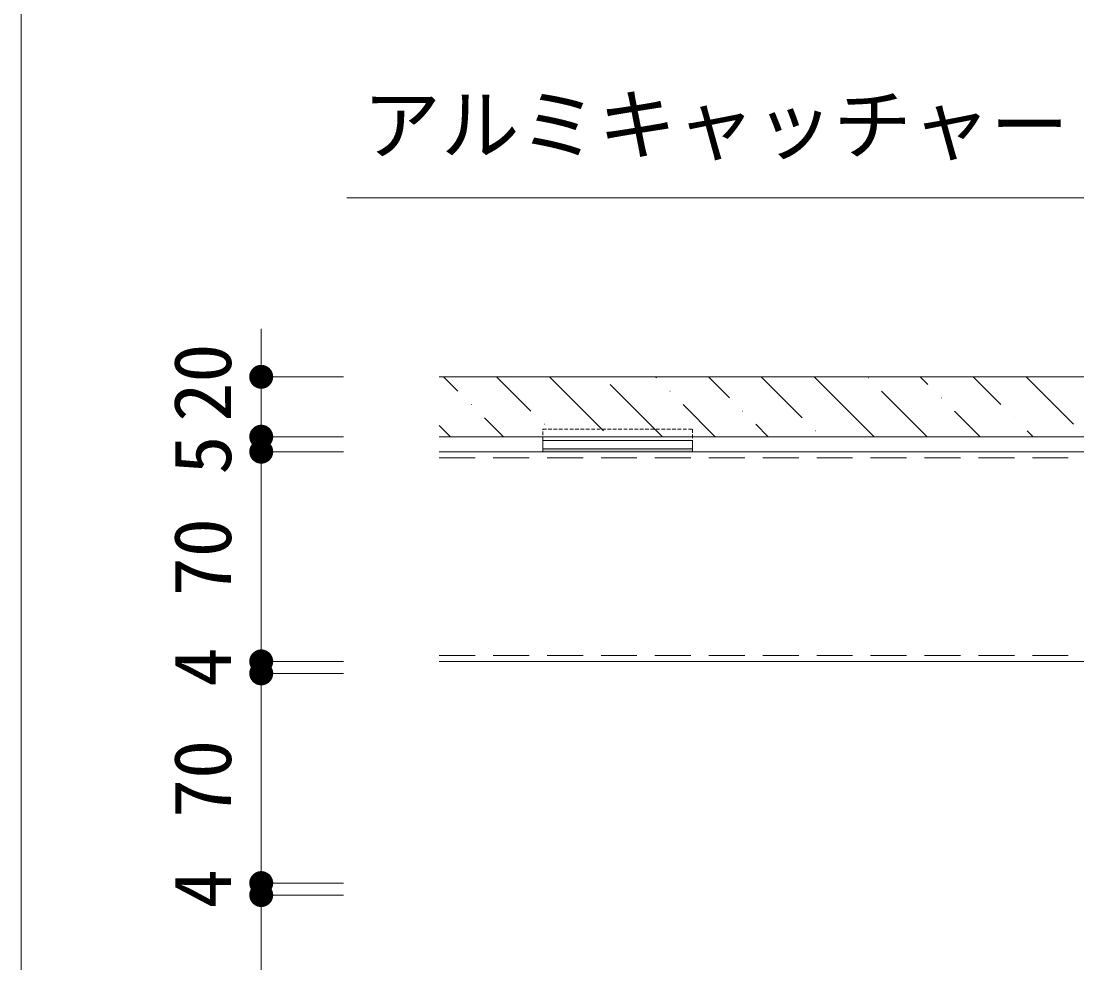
# Model space of a CAD drawing. Units: millimetres, scale not verified. Extents: x -4007 to 4007, y -2741 to 2832.
# Drawn here: x -4007 to -3302, y -1479 to -851 of the extents above; entities that cross this region are included whole.
import ezdxf
from ezdxf.enums import TextEntityAlignment as Align

# ---------------------------------------------------------------- set-up
doc = ezdxf.new("R2010")
doc.units = ezdxf.units.MM
doc.header["$LTSCALE"] = 20
doc.linetypes.add('DASHED1', pattern=[1.8, 1.2, -0.6])
for name, color, linetype, lineweight in [('0-0_0-A01-枠A', 4, 'Continuous', 9), ('0-4_0-A11-寸法_詳細', 5, 'Continuous', 9), ('0-5_0', 7, 'Continuous', 9), ('0-8_A-B03-文字_書込_小', 7, 'Continuous', 9), ('0-9_A-E01-仕上太線', 5, 'Continuous', 9), ('0-C_A-D09-金物_鋼材', 1, 'Continuous', 9), ('1-1_ｱﾙﾐ', 1, 'Continuous', 9), ('1-2_A-C02-ハッチング', 134, 'Continuous', 9)]:
    doc.layers.add(name, color=color, linetype=linetype, lineweight=lineweight)
doc.styles.add('ＭＳ ゴシック', font='')
doc.styles.get('ＭＳ ゴシック').set_extended_font_data('MS Gothic')

# ---------------------------------------------------------------- blocks, each defined once
blk = doc.blocks.new('waku')
at = {"layer": '0-0_0-A01-枠A'}
blk.add_line((396.67, 11513.33), (396.67, 366.67), dxfattribs=at)
blk = doc.blocks.new('_Dot')
at = {"layer": '0-5_0'}
blk.add_line((-10, 0), (-20, 0), dxfattribs=at)
for points in [[(0, 0), (-5.36, 8.44), (-4.26, 9.05)], [(0, 0), (-4.26, 9.05), (-3.09, 9.51)], [(0, 0), (-3.09, 9.51), (-1.87, 9.82)], [(0, 0), (-1.87, 9.82), (-0.63, 9.98)], [(0, 0), (-0.63, 9.98), (0.63, 9.98)], [(0, 0), (0.63, 9.98), (1.87, 9.82)], [(0, 0), (1.87, 9.82), (3.09, 9.51)], [(0, 0), (3.09, 9.51), (4.26, 9.05)], [(0, 0), (4.26, 9.05), (5.36, 8.44)], [(0, 0), (-10, 0), (-9.92, 1.25)], [(0, 0), (-9.92, -1.25), (-10, 0)], [(0, 0), (-9.92, 1.25), (-9.69, 2.49)], [(0, 0), (-9.69, -2.49), (-9.92, -1.25)], [(0, 0), (-9.69, 2.49), (-9.3, 3.68)], [(0, 0), (-9.3, -3.68), (-9.69, -2.49)], [(0, 0), (-9.3, 3.68), (-8.76, 4.82)], [(0, 0), (-8.76, -4.82), (-9.3, -3.68)], [(0, 0), (-8.76, 4.82), (-8.09, 5.88)], [(0, 0), (-8.09, -5.88), (-8.76, -4.82)], [(0, 0), (-8.09, 5.88), (-7.29, 6.85)], [(0, 0), (-7.29, -6.85), (-8.09, -5.88)], [(0, 0), (-7.29, 6.85), (-6.37, 7.71)], [(0, 0), (-6.37, -7.71), (-7.29, -6.85)], [(0, 0), (-6.37, 7.71), (-5.36, 8.44)], [(0, 0), (-5.36, -8.44), (-6.37, -7.71)], [(0, 0), (-4.26, -9.05), (-5.36, -8.44)], [(0, 0), (-3.09, -9.51), (-4.26, -9.05)], [(0, 0), (-1.87, -9.82), (-3.09, -9.51)], [(0, 0), (-0.63, -9.98), (-1.87, -9.82)], [(0, 0), (0.63, -9.98), (-0.63, -9.98)], [(0, 0), (5.36, 8.44), (6.37, 7.71)], [(0, 0), (6.37, 7.71), (7.29, 6.85)], [(0, 0), (7.29, 6.85), (8.09, 5.88)], [(0, 0), (8.09, 5.88), (8.76, 4.82)], [(0, 0), (8.76, 4.82), (9.3, 3.68)], [(0, 0), (9.3, 3.68), (9.69, 2.49)], [(0, 0), (9.69, 2.49), (9.92, 1.25)], [(0, 0), (9.92, 1.25), (10, 0)], [(0, 0), (1.87, -9.82), (0.63, -9.98)], [(0, 0), (3.09, -9.51), (1.87, -9.82)], [(0, 0), (4.26, -9.05), (3.09, -9.51)], [(0, 0), (5.36, -8.44), (4.26, -9.05)], [(0, 0), (6.37, -7.71), (5.36, -8.44)], [(0, 0), (7.29, -6.85), (6.37, -7.71)], [(0, 0), (8.09, -5.88), (7.29, -6.85)], [(0, 0), (8.76, -4.82), (8.09, -5.88)], [(0, 0), (9.3, -3.68), (8.76, -4.82)], [(0, 0), (9.69, -2.49), (9.3, -3.68)], [(0, 0), (9.92, -1.25), (9.69, -2.49)], [(0, 0), (10, 0), (9.92, -1.25)]]:
    blk.add_solid(points, dxfattribs=at)
blk = doc.blocks.new('プレートA-C')
at = {"layer": '0-5_0', "linetype": 'DASHED1'}
blk.add_lwpolyline([(-500, 130), (500, 130), (500, 54.1), (-500, 54.1)], close=True, dxfattribs=at)
at = {"layer": '0-5_0'}
blk.add_lwpolyline([(-500, 54.1), (500, 54.1), (500, 0), (-500, 0)], close=True, dxfattribs=at)
blk = doc.blocks.new('G$C93F2C324')
at = {"layer": '0-5_0'}
blk.add_lwpolyline([(-500, 20), (500, 20), (500, 0), (-500, 0)], close=True, dxfattribs=at)
at = {"layer": '1-2_A-C02-ハッチング'}
blk.add_solid([(-500, 20), (-500, 0), (500, 20), (500, 0)], dxfattribs=at)
at = {"layer": '0-C_A-D09-金物_鋼材'}
blk.add_blockref('プレートA-C', (0, 20), dxfattribs=at)

msp = doc.modelspace()

# ---------------------------------------------------------------- linework, layer by layer
at = {"layer": '0-4_0-A11-寸法_詳細'}
for p, q in [((-3846.35, -1072.1), (-3846.35, -1056.1)), ((-3791.49, -1088.1), (-3846.35, -1088.1)), ((-3846.35, -1128.1), (-3846.35, -1088.1)), ((-3846.35, -1112.1), (-3846.35, -1096.1)), ((-3791.49, -1128.1), (-3846.35, -1128.1)), ((-3791.49, -1128.1), (-3846.35, -1128.1)), ((-3846.35, -1138.1), (-3846.35, -1128.1)), ((-3791.49, -1138.1), (-3846.35, -1138.1)), ((-3791.49, -1138.1), (-3846.35, -1138.1)), ((-3846.35, -1144.1), (-3846.35, -1160.1)), ((-3846.35, -1154.1), (-3846.35, -1170.1)), ((-3846.35, -1262.1), (-3846.35, -1154.1)), ((-3846.35, -1262.1), (-3846.35, -1246.1)), ((-3791.49, -1278.1), (-3846.35, -1278.1)), ((-3791.49, -1278.1), (-3846.35, -1278.1)), ((-3846.35, -1286.1), (-3846.35, -1278.1)), ((-3791.49, -1286.1), (-3846.35, -1286.1)), ((-3791.49, -1286.1), (-3846.35, -1286.1)), ((-3846.35, -1302.1), (-3846.35, -1318.1)), ((-3846.35, -1410.1), (-3846.35, -1302.1)), ((-3846.35, -1410.1), (-3846.35, -1394.1)), ((-3791.49, -1426.1), (-3846.35, -1426.1)), ((-3791.49, -1426.1), (-3846.35, -1426.1)), ((-3846.35, -1434.1), (-3846.35, -1426.1)), ((-3791.49, -1434.1), (-3846.35, -1434.1)), ((-3791.49, -1434.1), (-3846.35, -1434.1)), ((-3846.35, -1450.1), (-3846.35, -1829.5)), ((-3846.35, -1450.1), (-3846.35, -1466.1))]:
    msp.add_line(p, q, dxfattribs=at)
at = {"layer": '0-8_A-B03-文字_書込_小'}
msp.add_lwpolyline([(-3789.18, -968.7), (-3286.49, -968.7), (-3134.19, -1225.66)], dxfattribs=at)
at = {"layer": '0-9_A-E01-仕上太線', "color": 4}
msp.add_lwpolyline([(-3727.49, -1128.1), (-2768.35, -1128.1), (-2768.35, -1088.1), (-3727.49, -1088.1)], dxfattribs=at)
at = {"layer": '1-1_ｱﾙﾐ'}
for p, q in [((-3727.49, -1138.1), (-207.68, -1138.1)), ((-3727.49, -1278.1), (-3177.49, -1278.1))]:
    msp.add_line(p, q, dxfattribs=at)
at = {"layer": '1-1_ｱﾙﾐ', "color": 4, "linetype": 'DASHED1'}
for p, q in [((-3727.49, -1142.1), (-207.68, -1142.1)), ((-3727.49, -1274.1), (-3177.49, -1274.1))]:
    msp.add_line(p, q, dxfattribs=at)
at = {"layer": '1-2_A-C02-ハッチング'}
for p, q in [((-3714.99, -1097.72), (-3724.61, -1088.1)), ((-3666.37, -1110.98), (-3689.25, -1088.1)), ((-3617.76, -1124.24), (-3653.9, -1088.1)), ((-3582.4, -1088.88), (-3583.18, -1088.1)), ((-3533.79, -1102.14), (-3547.83, -1088.1)), ((-3485.18, -1115.4), (-3512.47, -1088.1)), ((-3437.12, -1128.1), (-3477.12, -1088.1)), ((-3440.98, -1088.88), (-3440.78, -1088.88)), ((-3401.21, -1093.3), (-3406.41, -1088.1)), ((-3352.59, -1106.56), (-3371.05, -1088.1)), ((-3303.98, -1119.82), (-3335.7, -1088.1)), ((-3578.54, -1128.1), (-3613.34, -1093.3)), ((-3573.56, -1097.72), (-3573.36, -1097.72)), ((-3401.76, -1128.1), (-3432.14, -1097.72)), ((-3706.15, -1106.56), (-3705.95, -1106.56)), ((-3543.18, -1128.1), (-3564.73, -1106.56)), ((-3392.37, -1102.14), (-3392.17, -1102.14)), ((-3524.95, -1110.98), (-3524.75, -1110.98)), ((-3366.41, -1128.1), (-3383.53, -1110.98)), ((-3719.96, -1128.1), (-3727.49, -1120.57)), ((-3684.61, -1128.1), (-3697.31, -1115.4)), ((-3657.53, -1119.82), (-3657.33, -1119.82)), ((-3507.83, -1128.1), (-3516.11, -1119.82)), ((-3343.75, -1115.4), (-3343.55, -1115.4)), ((-3476.34, -1124.24), (-3476.14, -1124.24)), ((-3331.05, -1128.1), (-3334.92, -1124.24))]:
    msp.add_line(p, q, dxfattribs=at)

# ---------------------------------------------------------------- block references
at = {"layer": '0-0_0-A01-枠A', "xscale": 0.5, "yscale": 0.5}
msp.add_blockref('waku', (-4205, -2924.31), dxfattribs=at)
at = {"layer": '0-4_0-A11-寸法_詳細', "xscale": 0.8, "yscale": 0.8}
for p, rotation in [((-3846.35, -1088.1), 270), ((-3846.35, -1128.1), 270), ((-3846.35, -1128.1), 90), ((-3846.35, -1138.1), 90), ((-3846.35, -1138.1), 90), ((-3846.35, -1278.1), 270), ((-3846.35, -1278.1), 270), ((-3846.35, -1286.1), 90), ((-3846.35, -1286.1), 90), ((-3846.35, -1426.1), 270), ((-3846.35, -1426.1), 270), ((-3846.35, -1434.1), 90), ((-3846.35, -1434.1), 90)]:
    msp.add_blockref('_Dot', p, dxfattribs=dict(at, rotation=rotation))
at = {"layer": '0-C_A-D09-金物_鋼材', "xscale": 0.1, "yscale": 0.1}
msp.add_blockref('G$C93F2C324', (-3608.35, -1138.1), dxfattribs=at)

# ---------------------------------------------------------------- texts
at = {"layer": '0-4_0-A11-寸法_詳細', "style": 'ＭＳ ゴシック'}
for s, p in [('20', (-3854.94, -1118.13)), ('5', (-3854.94, -1153.42)), ('70', (-3854.94, -1234.7)), ('4', (-3854.95, -1294.99)), ('70', (-3854.94, -1382.7)), ('4', (-3854.95, -1442.99))]:
    msp.add_text(s, height=38.42, rotation=90, dxfattribs=at).set_placement(p, align=Align.BOTTOM_LEFT)
at = {"layer": '0-8_A-B03-文字_書込_小', "style": 'ＭＳ ゴシック'}
msp.add_text('アルミキャッチャー', height=38.42, dxfattribs=at).set_placement((-3778.74, -950.47), align=Align.BOTTOM_LEFT)

doc.saveas('drawing.dxf')
